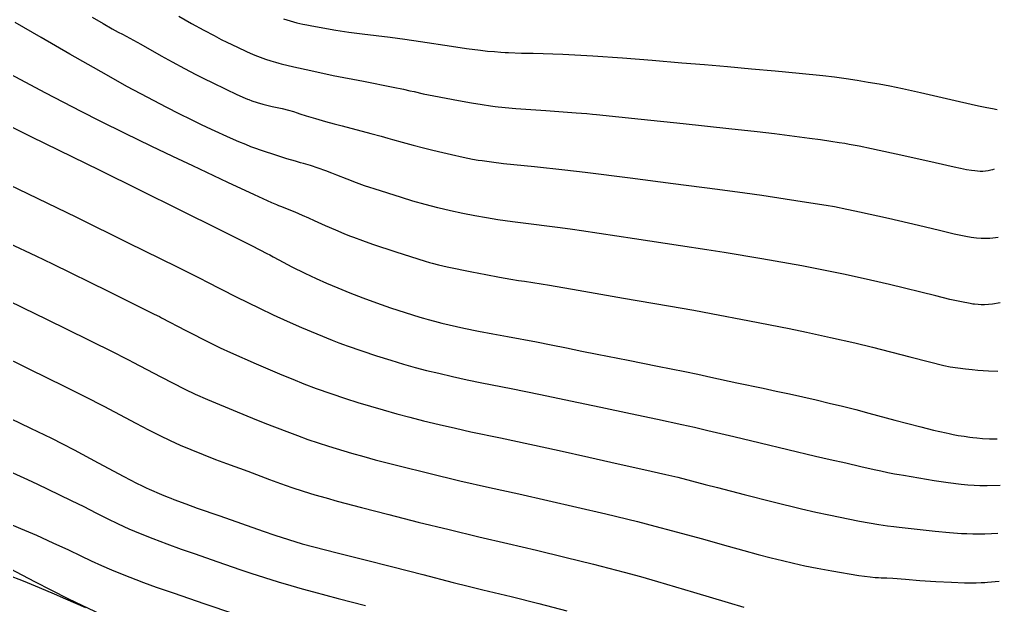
# Model space of a CAD drawing. Header units: millimetres. Extents: x 156921 to 159642, y 477538 to 479586.
# Drawn here: x 157764.53 to 157810.74, y 479147.37 to 479175.13 of the extents above; entities that cross this region are included whole.
import ezdxf

# ---------------------------------------------------------------- set-up
doc = ezdxf.new("R2010")
doc.units = ezdxf.units.MM
doc.header["$MEASUREMENT"] = 0
doc.linetypes.add('A-CENTR01', pattern=[2, 1.25, -0.25, 0.25, -0.25])
doc.layers.add('F0017111', color=94, linetype='Continuous', transparency=0.6)
doc.layers.add('F0017114', color=80, linetype='Continuous', transparency=0.6)
doc.layers.add('용지경계', color=222, linetype='Continuous')

msp = doc.modelspace()

# ---------------------------------------------------------------- linework, layer by layer
at = {"layer": 'F0017111', "transparency": 33554521, "flags": 128}
for points in [[(157767.978, 479175.238), (157768.498, 479174.931), (157768.924, 479174.687), (157769.204, 479174.533), (157769.41, 479174.424), (157770.281, 479173.954), (157771.239, 479173.411), (157771.766, 479173.115), (157772.345, 479172.804), (157772.886, 479172.522), (157773.303, 479172.313), (157773.656, 479172.14), (157774.305, 479171.826), (157774.836, 479171.578), (157775.22, 479171.406), (157775.338, 479171.355), (157775.398, 479171.331), (157775.546, 479171.278), (157775.794, 479171.196), (157776.064, 479171.119), (157776.315, 479171.054), (157776.507, 479171.011), (157776.669, 479170.978), (157776.983, 479170.91), (157777.278, 479170.835), (157777.523, 479170.764), (157777.688, 479170.711), (157777.812, 479170.665), (157778.123, 479170.561), (157778.562, 479170.43), (157779.034, 479170.298), (157779.444, 479170.188), (157779.823, 479170.09), (157781.177, 479169.732), (157781.678, 479169.595), (157781.989, 479169.506), (157782.205, 479169.443), (157782.666, 479169.312), (157783.183, 479169.173), (157783.674, 479169.046), (157784.056, 479168.95), (157784.385, 479168.871), (157785.007, 479168.725), (157785.561, 479168.604), (157785.999, 479168.516), (157786.272, 479168.468), (157786.464, 479168.44), (157786.905, 479168.38), (157787.463, 479168.312), (157788.93, 479168.156), (157790.382, 479168.006), (157791.337, 479167.899), (157793.474, 479167.627), (157795.503, 479167.361), (157797.616, 479167.084), (157798.898, 479166.917), (157799.717, 479166.803), (157801.626, 479166.512), (157802.758, 479166.33), (157803.147, 479166.264), (157803.37, 479166.223), (157803.511, 479166.196), (157804.344, 479166.02), (157805.718, 479165.712), (157807.141, 479165.384), (157808.123, 479165.147), (157808.818, 479164.979), (157809.378, 479164.856), (157809.627, 479164.813), (157809.878, 479164.784), (157810.101, 479164.768), (157810.262, 479164.765), (157810.392, 479164.768), (157810.522, 479164.773), (157810.652, 479164.784), (157810.912, 479164.823)], [(157772.084, 479175.284), (157772.681, 479174.942), (157773.26, 479174.624), (157773.753, 479174.361), (157774.095, 479174.186), (157774.361, 479174.056), (157774.858, 479173.815), (157775.285, 479173.617), (157775.611, 479173.472), (157775.804, 479173.393), (157775.93, 479173.346), (157776.183, 479173.255), (157776.435, 479173.173), (157776.656, 479173.107), (157776.813, 479173.064), (157776.938, 479173.032), (157777.537, 479172.889), (157778.331, 479172.707), (157779.401, 479172.48), (157780.828, 479172.199), (157782.232, 479171.923), (157782.733, 479171.819), (157783.034, 479171.754), (157783.234, 479171.708), (157783.666, 479171.613), (157784.161, 479171.511), (157785.34, 479171.286), (157785.947, 479171.179), (157786.461, 479171.093), (157786.848, 479171.034), (157787.071, 479171.005), (157787.212, 479170.99), (157788.059, 479170.917), (157789.47, 479170.813), (157790.916, 479170.707), (157791.41, 479170.668), (157791.692, 479170.643), (157791.869, 479170.626), (157793.993, 479170.409), (157795.98, 479170.197), (157798.143, 479169.962), (157799.485, 479169.815), (157800.318, 479169.719), (157801.967, 479169.51), (157802.487, 479169.439), (157802.975, 479169.368), (157803.38, 479169.306), (157803.651, 479169.261), (157803.855, 479169.224), (157804.323, 479169.136), (157804.911, 479169.017), (157806.446, 479168.684), (157807.929, 479168.352), (157808.826, 479168.144), (157809.123, 479168.078), (157809.407, 479168.025), (157809.647, 479167.987), (157809.812, 479167.966), (157809.939, 479167.955), (157810.065, 479167.948), (157810.191, 479167.95), (157810.443, 479167.977), (157810.561, 479167.999), (157810.663, 479168.023), (157810.741, 479168.045)], [(157811.009, 479161.701), (157810.637, 479161.649), (157810.263, 479161.618), (157810.101, 479161.617), (157809.955, 479161.625), (157809.783, 479161.64), (157809.717, 479161.649), (157809.589, 479161.672), (157809.179, 479161.751), (157808.622, 479161.871), (157807.953, 479162.031), (157805.757, 479162.569), (157804.859, 479162.778), (157803.658, 479163.042), (157802.469, 479163.292), (157801.605, 479163.458), (157799.713, 479163.786), (157797.922, 479164.09), (157797.107, 479164.22), (157795.86, 479164.407), (157793.674, 479164.734), (157791.169, 479165.114), (157790.738, 479165.176), (157790.158, 479165.256), (157789.52, 479165.34), (157788.913, 479165.414), (157787.893, 479165.539), (157787.205, 479165.637), (157786.669, 479165.726), (157786.109, 479165.825), (157785.533, 479165.936), (157784.953, 479166.064), (157784.363, 479166.206), (157783.76, 479166.363), (157783.173, 479166.527), (157782.63, 479166.69), (157781.334, 479167.103), (157781.141, 479167.165), (157780.886, 479167.252), (157780.508, 479167.389), (157780.055, 479167.56), (157779.575, 479167.749), (157779.329, 479167.848), (157779.045, 479167.957), (157778.686, 479168.085), (157778.314, 479168.208), (157777.991, 479168.301), (157777.841, 479168.341), (157777.607, 479168.408), (157777.207, 479168.532), (157776.677, 479168.702), (157776.054, 479168.909), (157775.636, 479169.05), (157775.5, 479169.101), (157775.256, 479169.198), (157774.927, 479169.335), (157774.533, 479169.504), (157773.634, 479169.909), (157773.15, 479170.139), (157772.644, 479170.387), (157772.125, 479170.644), (157771.487, 479170.969), (157770.608, 479171.429), (157769.618, 479171.96), (157768.647, 479172.498), (157766.913, 479173.484), (157765.556, 479174.273), (157764.33, 479174.989)], [(157763.832, 479172.679), (157765.764, 479171.659), (157767.432, 479170.786), (157768.339, 479170.325), (157769.522, 479169.742), (157770.749, 479169.148), (157771.784, 479168.654), (157772.722, 479168.21), (157774.394, 479167.422), (157775.656, 479166.836), (157776.478, 479166.461), (157776.706, 479166.359), (157776.801, 479166.318), (157776.949, 479166.265), (157777.223, 479166.161), (157777.572, 479166.016), (157777.93, 479165.86), (157778.228, 479165.726), (157778.497, 479165.603), (157779.016, 479165.368), (157779.5, 479165.158), (157779.898, 479164.991), (157780.162, 479164.886), (157780.358, 479164.812), (157780.779, 479164.658), (157781.254, 479164.491), (157782.366, 479164.119), (157783.407, 479163.786), (157783.76, 479163.677), (157783.961, 479163.619), (157784.085, 479163.585), (157784.389, 479163.508), (157784.804, 479163.414), (157785.964, 479163.171), (157786.638, 479163.04), (157787.278, 479162.922), (157787.814, 479162.829), (157788.178, 479162.771), (157788.456, 479162.73), (157789.646, 479162.544), (157790.999, 479162.313), (157793.16, 479161.933), (157795.29, 479161.565), (157796.495, 479161.354), (157797.302, 479161.206), (157799.124, 479160.856), (157801.001, 479160.491), (157801.824, 479160.322), (157802.968, 479160.07), (157804.118, 479159.809), (157804.959, 479159.607), (157806.717, 479159.153), (157807.656, 479158.909), (157808.328, 479158.743), (157808.631, 479158.681), (157809.001, 479158.623), (157809.37, 479158.575), (157809.672, 479158.543), (157809.94, 479158.519), (157810.445, 479158.482), (157810.887, 479158.466)], [(157762.696, 479167.938), (157765.364, 479166.661), (157767.23, 479165.756), (157769.678, 479164.555), (157771.973, 479163.42), (157772.727, 479163.045), (157773.139, 479162.838), (157773.38, 479162.715), (157774.799, 479161.994), (157775.901, 479161.447), (157776.551, 479161.136), (157777.212, 479160.836), (157777.897, 479160.538), (157778.62, 479160.232), (157779.348, 479159.938), (157779.66, 479159.817), (157779.879, 479159.736), (157780.052, 479159.674), (157780.747, 479159.43), (157781.452, 479159.195), (157782.124, 479158.982), (157782.723, 479158.804), (157783.279, 479158.649), (157783.822, 479158.507), (157784.398, 479158.367), (157785.054, 479158.216), (157785.75, 479158.065), (157786.444, 479157.92), (157787.831, 479157.644), (157789.224, 479157.363), (157790.642, 479157.065), (157792.077, 479156.765), (157793.489, 479156.469), (157794.769, 479156.2), (157795.924, 479155.95), (157796.513, 479155.815), (157797.145, 479155.664), (157798.38, 479155.372), (157799.637, 479155.077), (157800.946, 479154.762), (157802.251, 479154.45), (157802.945, 479154.287), (157803.684, 479154.12), (157804.403, 479153.958), (157805.038, 479153.81), (157805.347, 479153.74), (157805.681, 479153.671), (157805.99, 479153.611), (157806.225, 479153.568), (157806.422, 479153.535), (157807.881, 479153.29), (157808.534, 479153.19), (157809.159, 479153.111), (157809.466, 479153.081), (157809.774, 479153.062), (157810.045, 479153.053), (157810.24, 479153.052), (157810.397, 479153.055), (157811.003, 479153.075)], [(157764.027, 479164.536), (157765.302, 479163.933), (157766.094, 479163.552), (157768.734, 479162.254), (157770.413, 479161.426), (157770.916, 479161.175), (157771.158, 479161.053), (157771.268, 479160.995), (157772.418, 479160.4), (157773.573, 479159.81), (157774.039, 479159.581), (157774.538, 479159.349), (157775.748, 479158.816), (157776.957, 479158.301), (157777.477, 479158.087), (157778.006, 479157.875), (157778.594, 479157.651), (157779.289, 479157.403), (157779.984, 479157.168), (157780.571, 479156.984), (157781.772, 479156.631), (157782.419, 479156.446), (157783.027, 479156.282), (157783.669, 479156.12), (157784.42, 479155.941), (157785.198, 479155.762), (157785.925, 479155.601), (157787.32, 479155.304), (157788.708, 479155.009), (157790.103, 479154.705), (157791.509, 479154.396), (157792.902, 479154.087), (157794.12, 479153.816), (157795.166, 479153.578), (157795.727, 479153.441), (157796.374, 479153.273), (157797.028, 479153.102), (157797.608, 479152.956), (157798.877, 479152.629), (157800.243, 479152.276), (157801.595, 479151.943), (157802.272, 479151.786), (157802.879, 479151.66), (157804.346, 479151.367), (157804.799, 479151.281), (157805.261, 479151.204), (157805.672, 479151.144), (157805.971, 479151.106), (157806.214, 479151.08), (157807.919, 479150.897), (157808.599, 479150.831), (157809.169, 479150.786), (157809.432, 479150.773), (157809.705, 479150.766), (157809.952, 479150.763), (157810.134, 479150.765), (157810.284, 479150.77), (157810.587, 479150.781), (157810.895, 479150.8)], [(157763.199, 479162.199), (157764.699, 479161.471), (157765.808, 479160.929), (157767.8, 479159.952), (157769.041, 479159.337), (157769.476, 479159.118), (157769.732, 479158.987), (157769.898, 479158.899), (157771.234, 479158.201), (157772.362, 479157.62), (157772.86, 479157.381), (157773.444, 479157.124), (157774.852, 479156.538), (157775.568, 479156.246), (157776.151, 479156.013), (157777.194, 479155.607), (157777.708, 479155.414), (157778.201, 479155.238), (157778.686, 479155.075), (157779.175, 479154.92), (157780.27, 479154.59), (157780.852, 479154.423), (157781.391, 479154.275), (157782.528, 479153.979), (157783.924, 479153.632), (157785.405, 479153.281), (157786.809, 479152.964), (157788.191, 479152.656), (157789.564, 479152.345), (157790.94, 479152.028), (157792.316, 479151.705), (157793.816, 479151.342), (157794.639, 479151.134), (157795.48, 479150.909), (157796.836, 479150.539), (157798.118, 479150.182), (157798.862, 479149.974), (157799.539, 479149.791), (157800.149, 479149.631), (157800.69, 479149.494), (157801.206, 479149.371), (157801.741, 479149.255), (157802.334, 479149.138), (157803.026, 479149.013), (157804.31, 479148.792), (157804.581, 479148.751), (157804.848, 479148.72), (157805.079, 479148.699), (157805.243, 479148.69), (157805.373, 479148.687), (157805.639, 479148.677), (157805.92, 479148.661), (157806.523, 479148.611), (157807.198, 479148.553), (157807.957, 479148.504), (157808.699, 479148.468), (157809.318, 479148.449), (157809.595, 479148.447), (157809.87, 479148.45), (157810.108, 479148.458), (157810.277, 479148.466), (157810.411, 479148.476), (157810.952, 479148.523)], [(157763.488, 479159.3), (157764.966, 479158.577), (157766.676, 479157.74), (157767.621, 479157.27), (157768.527, 479156.804), (157770.05, 479156.002), (157770.651, 479155.687), (157771.179, 479155.417), (157771.666, 479155.181), (157772.142, 479154.968), (157772.65, 479154.755), (157773.233, 479154.519), (157773.821, 479154.289), (157774.341, 479154.095), (157775.345, 479153.725), (157776.381, 479153.34), (157776.904, 479153.149), (157777.438, 479152.964), (157777.98, 479152.785), (157778.526, 479152.617), (157779.064, 479152.461), (157779.582, 479152.318), (157780.734, 479152.012), (157782.03, 479151.676), (157783.428, 479151.324), (157784.886, 479150.962), (157786.298, 479150.624), (157787.675, 479150.303), (157789.025, 479149.984), (157790.372, 479149.659), (157791.73, 479149.323), (157793.179, 479148.95), (157793.96, 479148.737), (157794.771, 479148.504), (157796.476, 479147.996), (157798.121, 479147.505), (157798.85, 479147.295)], [(157763.508, 479153.972), (157764.916, 479153.335), (157765.39, 479153.115), (157765.88, 479152.882), (157766.985, 479152.346), (157767.58, 479152.052), (157768.149, 479151.764), (157768.692, 479151.491), (157769.206, 479151.241), (157769.717, 479151.005), (157770.252, 479150.776), (157770.842, 479150.541), (157771.519, 479150.286), (157772.2, 479150.039), (157772.805, 479149.827), (157773.93, 479149.441), (157774.966, 479149.081), (157775.497, 479148.9), (157776.135, 479148.692), (157776.793, 479148.486), (157777.383, 479148.31), (157777.929, 479148.156), (157778.457, 479148.015), (157779.636, 479147.707), (157780.928, 479147.369)], [(157762.893, 479151.719), (157764.58, 479151.017), (157765.33, 479150.693), (157766.116, 479150.339), (157766.847, 479150.002), (157767.432, 479149.725), (157767.934, 479149.488), (157768.414, 479149.267), (157768.896, 479149.057), (157769.404, 479148.851), (157770.413, 479148.461), (157771.008, 479148.244), (157771.814, 479147.961), (157773.321, 479147.445), (157774.668, 479146.992)], [(157763.963, 479148.826), (157764.698, 479148.535), (157765.465, 479148.22), (157766.168, 479147.923), (157766.715, 479147.686), (157767.652, 479147.28)]]:
    msp.add_lwpolyline(points, dxfattribs=at)
at = {"layer": 'F0017114', "transparency": 33554521, "flags": 128}
for points in [[(157777.043, 479175.15), (157777.362, 479175.059), (157777.678, 479174.976), (157777.951, 479174.91), (157778.145, 479174.868), (157778.298, 479174.838), (157778.91, 479174.724), (157779.521, 479174.622), (157780.137, 479174.531), (157780.766, 479174.451), (157782.093, 479174.288), (157782.797, 479174.194), (157783.527, 479174.086), (157784.997, 479173.86), (157785.708, 479173.757), (157786.385, 479173.67), (157786.716, 479173.634), (157787.046, 479173.604), (157787.334, 479173.581), (157787.54, 479173.569), (157787.705, 479173.561), (157788.326, 479173.537), (157788.873, 479173.526), (157790.285, 479173.48), (157791.696, 479173.403), (157793.105, 479173.305), (157794.514, 479173.193), (157795.922, 479173.077), (157796.99, 479172.99), (157798.09, 479172.897), (157799.213, 479172.795), (157800.35, 479172.688), (157801.487, 479172.583), (157802.606, 479172.469), (157803.158, 479172.403), (157803.7, 479172.33), (157804.233, 479172.249), (157804.756, 479172.163), (157805.27, 479172.073), (157805.772, 479171.979), (157806.383, 479171.852), (157807.222, 479171.665), (157809.08, 479171.24), (157809.979, 479171.043), (157810.369, 479170.963), (157810.646, 479170.909), (157810.867, 479170.869)], [(157762.659, 479170.765), (157765.067, 479169.588), (157768.334, 479167.985), (157774.01, 479165.185), (157775.561, 479164.409), (157776.254, 479164.049), (157776.387, 479163.973), (157776.56, 479163.877), (157776.816, 479163.739), (157777.443, 479163.416), (157778.057, 479163.113), (157778.583, 479162.864), (157779.081, 479162.639), (157779.612, 479162.412), (157780.182, 479162.181), (157780.797, 479161.945), (157781.446, 479161.708), (157782.118, 479161.471), (157782.806, 479161.242), (157783.502, 479161.029), (157783.677, 479160.977), (157783.895, 479160.916), (157784.2, 479160.835), (157784.547, 479160.747), (157784.894, 479160.665), (157785.585, 479160.511), (157786.276, 479160.369), (157786.964, 479160.235), (157787.651, 479160.11), (157789.032, 479159.858), (157789.734, 479159.721), (157790.45, 479159.574), (157791.177, 479159.423), (157791.914, 479159.276), (157793.378, 479158.989), (157794.772, 479158.712), (157796.065, 479158.454), (157796.683, 479158.326), (157797.299, 479158.191), (157798.532, 479157.92), (157799.771, 479157.659), (157800.395, 479157.527), (157801.021, 479157.39), (157802.278, 479157.106), (157802.907, 479156.959), (157803.536, 479156.807), (157804.162, 479156.649), (157804.785, 479156.485), (157806.02, 479156.153), (157807.243, 479155.826), (157807.847, 479155.675), (157808.442, 479155.54), (157808.589, 479155.509), (157808.771, 479155.473), (157809.02, 479155.428), (157809.301, 479155.382), (157809.575, 479155.342), (157809.711, 479155.324), (157809.893, 479155.306), (157810.168, 479155.286), (157810.5, 479155.271), (157810.857, 479155.263)], [(157764.109, 479156.226), (157765.054, 479155.769), (157766.049, 479155.29), (157766.572, 479155.029), (157767.117, 479154.745), (157768.265, 479154.128), (157769.469, 479153.479), (157769.773, 479153.319), (157770.076, 479153.166), (157770.339, 479153.037), (157770.526, 479152.949), (157770.675, 479152.881), (157771.266, 479152.623), (157771.521, 479152.518), (157771.701, 479152.446), (157771.845, 479152.391), (157772.41, 479152.18), (157772.958, 479151.985), (157774.019, 479151.619), (157775.059, 479151.256), (157776.078, 479150.888), (157776.626, 479150.697), (157777.274, 479150.489), (157777.924, 479150.294), (157778.48, 479150.14), (157779.585, 479149.859), (157780.845, 479149.545), (157782.216, 479149.201), (157783.648, 479148.83), (157785.086, 479148.456), (157785.793, 479148.279), (157786.487, 479148.112), (157787.83, 479147.788), (157789.141, 479147.461), (157790.466, 479147.121)]]:
    msp.add_lwpolyline(points, dxfattribs=at)
at = {"layer": '용지경계', "linetype": 'A-CENTR01', "ltscale": 5, "flags": 128}
msp.add_lwpolyline([(157867.48, 479103.942), (157867.001, 479104.526), (157865.376, 479105.991), (157863.735, 479106.985), (157862.476, 479107.613), (157861.328, 479108.125), (157860.23, 479108.566), (157859.217, 479108.947), (157858.337, 479109.27), (157857.702, 479109.517), (157857.333, 479109.689), (157856.816, 479109.994), (157856.195, 479110.368), (157855.567, 479110.8), (157855.015, 479111.179), (157854.56, 479111.554), (157854.247, 479111.826), (157853.836, 479112.297), (157852.607, 479113.647), (157851.138, 479114.709), (157850.304, 479115.273), (157849.636, 479115.746), (157848.994, 479116.223), (157848.218, 479116.834), (157847.171, 479117.608), (157846.039, 479118.34), (157845.006, 479118.944), (157843.923, 479119.549), (157842.36, 479120.306), (157840.546, 479120.847), (157839.041, 479121.143), (157836.958, 479121.441), (157833.892, 479121.101), (157832.187, 479120.387), (157831.678, 479120.909), (157830.823, 479121.786), (157829.775, 479122.738), (157828.559, 479123.718), (157827.425, 479124.448), (157826.596, 479124.98), (157825.772, 479125.506), (157824.962, 479126.024), (157824.158, 479126.54), (157823.359, 479127.056), (157822.472, 479127.633), (157821.371, 479128.306), (157820.132, 479128.958), (157818.962, 479129.489), (157817.882, 479129.941), (157816.868, 479130.334), (157815.944, 479130.688), (157815.047, 479131.034), (157814.156, 479131.38), (157813.283, 479131.724), (157812.419, 479132.072), (157811.53, 479132.436), (157810.622, 479132.807), (157809.715, 479133.178), (157808.812, 479133.547), (157807.913, 479133.915), (157806.987, 479134.296), (157806.013, 479134.688), (157804.981, 479135.088), (157803.923, 479135.471), (157802.867, 479135.833), (157801.799, 479136.176), (157800.727, 479136.5), (157799.663, 479136.802), (157798.636, 479137.079), (157797.564, 479137.364), (157796.178, 479137.696), (157794.675, 479137.911), (157793.55, 479138.025), (157792.675, 479138.134), (157791.926, 479138.248), (157791.112, 479138.419), (157790.421, 479138.563), (157789.846, 479138.74), (157788.975, 479139.029), (157788.179, 479139.293), (157787.483, 479139.559), (157786.653, 479139.899), (157785.819, 479140.242), (157785.035, 479140.585), (157784.961, 479140.619), (157784.32, 479140.909), (157783.721, 479141.212), (157783.156, 479141.529), (157782.686, 479141.825), (157782.102, 479142.252), (157780.978, 479143.078), (157779.302, 479144.022), (157777.265, 479144.795), (157775.383, 479145.125), (157774.277, 479145.253), (157772.629, 479145.519), (157771.211, 479145.863), (157769.872, 479146.316), (157768.43, 479146.932), (157766.875, 479147.667), (157765.265, 479148.489), (157763.491, 479149.42), (157761.468, 479150.418), (157758.864, 479151.513), (157756.033, 479152.133), (157753.781, 479152.497), (157751.919, 479152.811), (157750.371, 479153.16), (157749.84, 479153.326), (157749.116, 479153.592), (157748.092, 479153.986), (157746.659, 479154.464), (157746.745, 479154.436)], dxfattribs=at)

doc.saveas('drawing.dxf')
